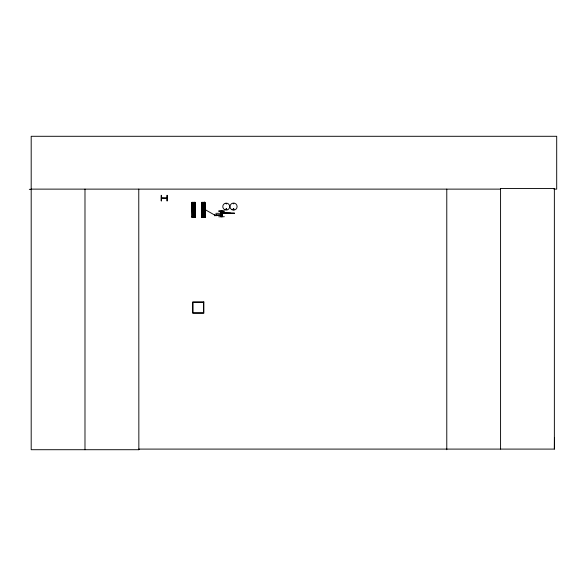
<?xml version="1.0" encoding="UTF-8"?>
<svg xmlns="http://www.w3.org/2000/svg" width="586" height="586" viewBox="0 0 586 586"><rect width="100%" height="100%" fill="white"/><g stroke="black" fill="none" stroke-linecap="round" stroke-linejoin="round"><path stroke-width="0.88" d="M553.96 189.124L556.7 189.124L556.7 136.289L31.19 136.289L31.19 449.711L138.853 449.711L138.779 449.096L554.363 449.096L554.444 437.764M226.548 203.767L226.101 203.423L226.328 203.957M226.577 209.297C226.05 207.847 225.647 210.484 226.636 209.217M226.797 209.217C225.192 210.667 226.255 207.81 226.687 208.96M233.272 203.767L233.873 203.686L233.294 203.62M233.946 209.217C232.378 209.913 234.371 208.543 233.565 208.88M193.439 217.325L193.878 216.688M233.096 208.946C234.004 211.304 234.041 207.151 233.125 209.466M221.794 214.117L221.288 214.117M203.291 217.311L203.657 216.71L203.232 216.695M166.834 198.229L161.311 198.017L166.915 198.017M193.82 217.289L193.49 217.311M233.697 209.7L233.316 209.649M201.687 202.368L204.924 202.316L205.085 217.487L201.855 217.531L201.687 202.368L201.921 217.531M192.12 203.899L194.918 203.869M201.921 203.899L204.719 203.869M192.135 204.932L194.933 204.902M201.936 204.932L204.734 204.902M192.149 206.47L194.948 206.44M201.95 206.47L204.748 206.44M192.157 207.84L194.962 207.803M204.763 207.803L201.958 207.84L214.85 215.165M192.179 209.378L194.977 209.341M201.98 209.378L204.778 209.341M192.252 215.978L195.05 215.948M202.053 215.978L204.851 215.948M191.79 216.424L195.526 216.388M191.79 216.542L195.526 216.505M201.591 216.424L205.327 216.388M201.591 216.542L205.327 216.505M203.239 217.325L203.686 217.325M192.054 217.531L195.285 217.487L195.109 202.316L191.886 202.368L192.061 217.531M29.3 189.344L31.19 189.337M31.19 189.124L500.576 189.124M161.311 195.314L161.311 200.91M167.222 195.314L167.193 200.91M218.746 211.041L224.343 211.077M221.383 212.945L230.569 213.143M215.816 213.326L234.627 213.201L221.383 212.886M221.171 213.333L226.189 213.333M221.237 213.612L221.852 213.612M221.237 213.839L221.852 213.839M221.237 214L221.852 214M221.237 214.234L221.852 214.234M216.095 215.003L220.761 215.003L216.095 215.326M220.761 215.084L222.145 215.084M220.761 215.245L222.145 215.245M224.343 216.717L218.746 216.798M204.91 202.316L205.019 217.487M204.734 202.316L204.873 217.487L204.675 202.316M204.551 202.324L204.653 217.487M204.382 202.324L204.521 216.6M204.309 202.324L204.463 216.6M204.155 202.324L204.353 217.494M204.016 203.217L204.111 216.6L203.95 203.217M203.899 217.494L203.042 217.509M202.829 216.63L202.668 203.247L202.756 216.63M202.478 202.353L202.617 217.523M202.463 217.523L202.06 202.36M201.936 202.36L202.045 217.531M195.094 217.487L194.933 202.316L195.072 217.487M194.706 203.217L194.852 217.487M194.574 203.217L194.735 216.6M194.523 203.217L194.662 216.6M194.332 202.324L194.552 217.494M194.215 203.217L194.362 216.6M194.149 203.217L194.31 216.6M194.098 217.494L193.241 217.509M193.028 216.63L192.867 203.247L192.955 216.63M192.648 202.36L192.845 217.523M192.508 203.254L192.655 216.637M192.442 202.36L192.589 216.637M192.325 202.36L192.42 217.531M554.363 449.096L554.363 188.516L500.576 188.516L500.576 449.096M446.781 189.124L446.781 449.711M224.343 211.121L218.746 211.121M221.933 211.121L221.933 216.717M221.896 211.121L221.852 216.717M221.193 211.121L221.237 216.717M221.156 211.121L221.156 216.717M216.095 214.461L216.095 215.868M214.85 214.461L214.85 215.868M166.988 195.314L166.988 200.91M161.275 195.314L161.231 200.91M138.772 189.124L138.853 449.711M84.985 189.124L84.985 449.711M192.962 208.433C193.754 210.806 194.794 206.741 192.962 208.433M202.763 208.433C203.554 210.806 204.595 206.741 202.763 208.433M203.855 301.966L192.655 301.966L192.655 313.166L203.855 313.166L203.855 301.966M203.547 302.281L192.97 302.281L192.97 312.858L203.547 312.858L203.547 302.281M192.296 217.531L192.105 202.36L192.245 217.531M222.167 216.717L222.167 211.121L222.138 216.717M220.951 216.717L220.951 211.121L220.922 216.717M231.792 209.663A3.545 3.545 0 0 0 237.11 206.594A3.545 3.545 0 0 0 231.792 203.525A3.545 3.545 0 0 0 231.792 209.663M224.519 209.605A3.472 3.472 0 0 0 229.727 206.594A3.472 3.472 0 0 0 224.519 203.591A3.472 3.472 0 0 0 224.519 209.605"/></g></svg>
